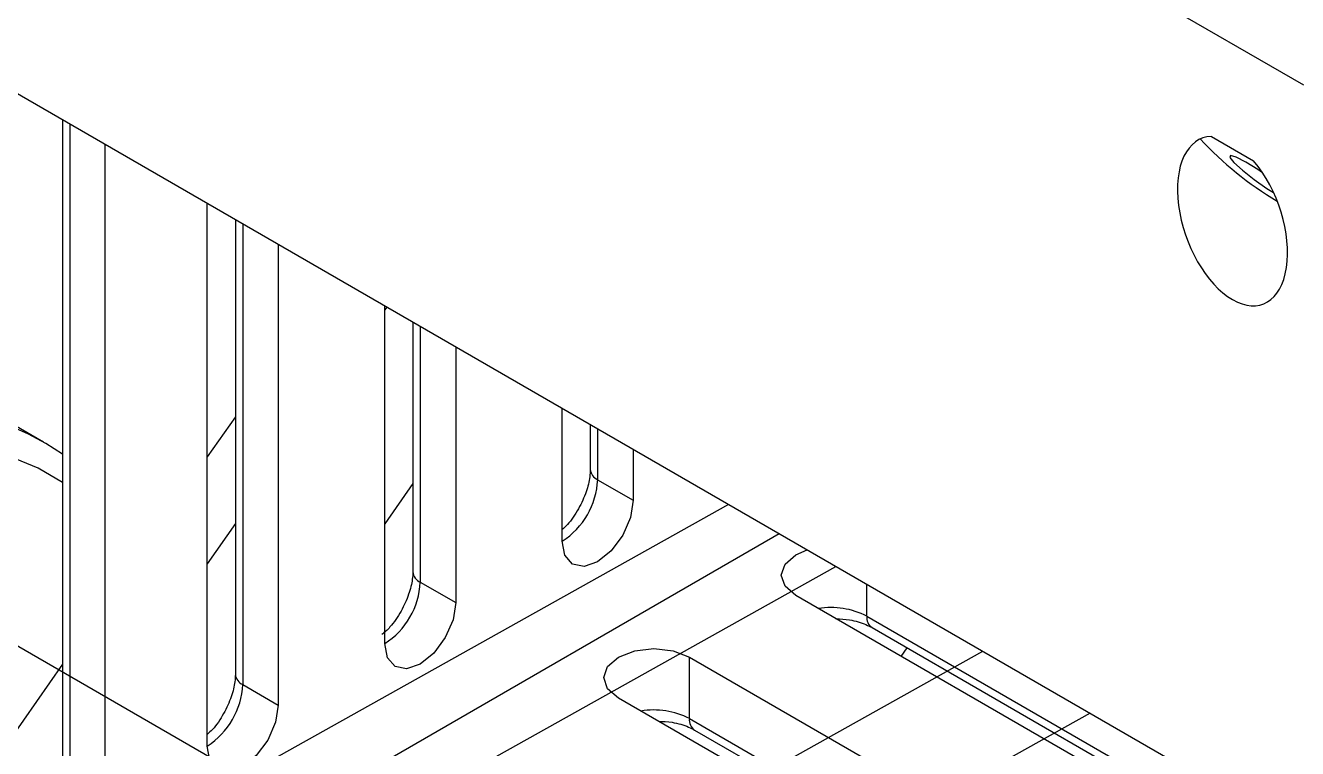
# Model space of a CAD drawing. Header units: millimetres. Extents: x 0 to 293, y 0 to 345.
# Drawn here: x 57.3 to 108, y 147.3 to 176.2 of the extents above; entities that cross this region are included whole.
import ezdxf

# ---------------------------------------------------------------- set-up
doc = ezdxf.new("R2010")
doc.units = ezdxf.units.MM

msp = doc.modelspace()

# ---------------------------------------------------------------- linework, layer by layer
at = {"color": 7, "linetype": 'Continuous', "lineweight": 25}
for p, q in [((2.121, 235.016), (108.187, 173.786)), ((2.156, 234.996), (108.187, 173.786)), ((2.121, 205.077), (108.187, 143.846)), ((58.737, 172.394), (58.737, 141.633)), ((59.03, 172.224), (59.03, 141.224)), ((60.444, 140.408), (60.444, 171.408)), ((104.518, 171.731), (106.2, 170.76)), ((64.506, 147.442), (64.506, 169.063)), ((65.627, 168.416), (65.627, 150.299)), ((65.92, 168.247), (65.92, 149.891)), ((67.334, 167.43), (67.334, 149.075)), ((57.984, 159.55), (45.256, 166.897)), ((71.577, 151.524), (71.577, 164.981)), ((71.657, 164.935), (71.577, 164.82)), ((72.698, 164.334), (72.698, 154.381)), ((72.991, 164.165), (72.991, 153.973)), ((74.405, 163.348), (74.405, 153.157)), ((37.871, 162.448), (76.055, 140.405)), ((78.648, 155.606), (78.648, 160.899)), ((65.627, 160.566), (64.506, 158.962)), ((79.769, 160.252), (79.769, 158.463)), ((80.062, 160.083), (80.062, 158.055)), ((81.476, 159.266), (81.476, 157.239)), ((72.698, 157.905), (71.577, 156.3)), ((80.062, 158.055), (81.476, 157.239)), ((85.279, 157.071), (35.285, 129.114)), ((65.627, 156.306), (64.506, 154.702)), ((60.444, 140.408), (87.294, 155.908)), ((37.373, 125.421), (89.556, 154.602)), ((72.991, 153.973), (74.405, 153.157)), ((90.789, 152.619), (90.789, 153.89)), ((102.87, 144.828), (87.961, 153.436)), ((90.789, 152.619), (102.87, 145.644)), ((90.996, 152.161), (102.87, 145.306)), ((76.055, 140.405), (95.405, 151.226)), ((92.15, 151.017), (92.388, 151.357)), ((58.737, 150.707), (53.509, 143.225)), ((83.718, 150.986), (102.87, 139.93)), ((83.718, 148.537), (83.718, 150.986)), ((65.92, 149.891), (67.334, 149.075)), ((102.87, 136.664), (80.89, 149.354)), ((99.682, 148.757), (78.143, 136.712)), ((83.718, 148.537), (102.87, 137.48)), ((83.925, 148.079), (102.87, 137.142))]:
    msp.add_line(p, q, dxfattribs=at)
at = {"color": 7, "linetype": 'Continuous', "lineweight": 25, "flags": 128}
for points in [[(106.559, 170.281), (106.366, 170.412), (105.883, 170.713), (105.501, 170.912), (105.277, 170.978), (105.248, 170.9), (105.416, 170.692), (105.756, 170.384), (106.217, 170.024), (106.728, 169.666), (106.995, 169.494)], [(58.737, 157.939), (57.765, 158.509), (55.886, 159.286), (53.852, 159.74), (51.683, 159.866), (49.403, 159.663), (47.036, 159.133), (44.608, 158.282), (42.143, 157.119), (39.668, 155.656), (37.209, 153.908), (34.792, 151.895), (32.443, 149.637), (30.187, 147.159), (28.048, 144.486), (26.047, 141.648), (24.208, 138.673)], [(81.476, 157.239), (81.369, 156.552), (81.062, 155.845), (80.603, 155.226), (80.062, 154.789), (79.521, 154.601), (79.062, 154.69), (78.755, 155.043), (78.648, 155.606)], [(87.961, 153.436), (87.527, 153.81), (87.375, 154.252), (87.527, 154.694), (87.961, 155.068), (88.41, 155.263)], [(74.405, 153.157), (74.298, 152.47), (73.991, 151.763), (73.532, 151.144), (72.991, 150.707), (72.45, 150.519), (71.991, 150.608), (71.684, 150.961), (71.577, 151.524)], [(80.89, 149.354), (80.456, 149.728), (80.304, 150.17), (80.456, 150.612), (80.89, 150.986), (81.538, 151.237), (82.304, 151.325), (83.069, 151.237), (83.718, 150.986)], [(67.334, 149.075), (67.226, 148.388), (66.92, 147.681), (66.461, 147.062), (65.92, 146.625), (65.379, 146.437), (64.92, 146.526), (64.613, 146.879), (64.506, 147.442)]]:
    msp.add_lwpolyline(points, dxfattribs=at)
at = {"color": 7, "linetype": 'Continuous', "lineweight": 25}
for centre, radius, start, end in [((114.14, 180.967), 13.728, 222.8376, 239.3306), ((51.85, 148.813), 12.359, 56.1342, 85.1992), ((80.27, 158.513), 0.503, 185.6948, 245.6253), ((76.992, 158.195), 3.074, 302.6055, 357.3945), ((73.199, 154.431), 0.503, 185.6948, 245.6253), ((69.921, 154.113), 3.074, 302.6055, 357.3945), ((89.372, 149.855), 3.106, 62.8633, 99.5408), ((91.265, 152.558), 0.48, 172.7442, 235.9436), ((66.127, 150.349), 0.503, 185.6948, 245.6253), ((62.849, 150.031), 3.074, 302.6055, 357.3945), ((82.301, 145.773), 3.106, 62.8633, 99.5408), ((84.194, 148.476), 0.48, 172.7442, 235.9436)]:
    msp.add_arc(centre, radius, start, end, dxfattribs=at)
msp.add_ellipse((105.359, 168.358), major_axis=(-1.209, 3.306), ratio=0.553099, start_param=6.093034, end_param=11.588299, dxfattribs=at)
for points, knots in [([(79.769, 158.463), (79.765, 158.368), (79.754, 158.107), (79.62, 157.556), (79.313, 156.887), (78.957, 156.348), (78.719, 156.133), (78.648, 156.07)], [0, 0, 0, 0, 0.134468, 0.37117, 0.625101, 0.888427, 1, 1, 1, 1]), ([(72.698, 154.381), (72.694, 154.286), (72.683, 154.024), (72.549, 153.474), (72.243, 152.803), (71.851, 152.222), (71.575, 151.978), (71.467, 151.883)], [0, 0, 0, 0, 0.127083, 0.350785, 0.59077, 0.839633, 1, 1, 1, 1]), ([(89.554, 152.515), (89.738, 152.506), (90.178, 152.484), (90.677, 152.328), (90.918, 152.202), (90.996, 152.161)], [0, 0, 0, 0, 0.324896, 0.780465, 1, 1, 1, 1]), ([(65.627, 150.299), (65.623, 150.204), (65.612, 149.942), (65.478, 149.392), (65.171, 148.723), (64.814, 148.183), (64.576, 147.969), (64.506, 147.906)], [0, 0, 0, 0, 0.134468, 0.37117, 0.625101, 0.888427, 1, 1, 1, 1]), ([(82.483, 148.433), (82.667, 148.424), (83.107, 148.402), (83.606, 148.246), (83.847, 148.12), (83.925, 148.079)], [0, 0, 0, 0, 0.324896, 0.780465, 1, 1, 1, 1])]:
    msp.add_open_spline(points, degree=3, knots=knots, dxfattribs=at)

doc.saveas('drawing.dxf')
